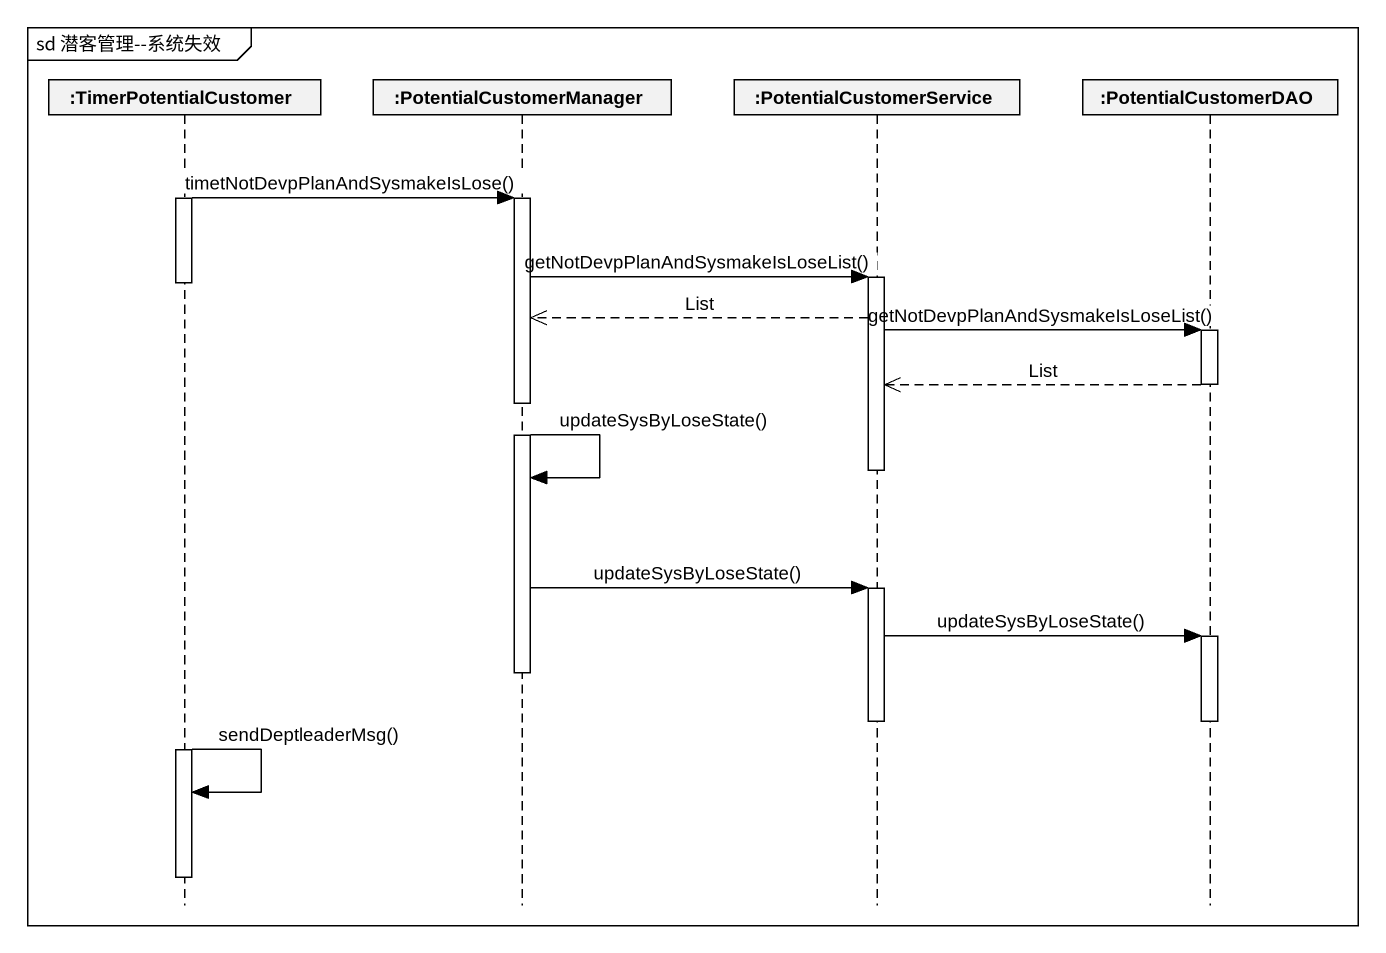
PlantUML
@startuml
mainframe sd 潜客管理--系统失效
hide footbox
participant ":TimerPotentialCustomer" as TimerPotentialCustomer
participant ":PotentialCustomerManager" as PotentialCustomerManager
participant ":PotentialCustomerService" as PotentialCustomerService
participant ":PotentialCustomerDAO" as PotentialCustomerDAO

activate TimerPotentialCustomer
TimerPotentialCustomer -> PotentialCustomerManager : timetNotDevpPlanAndSysmakeIsLose()
activate PotentialCustomerManager
PotentialCustomerManager -> PotentialCustomerService : getNotDevpPlanAndSysmakeIsLoseList()
activate PotentialCustomerService
deactivate TimerPotentialCustomer
PotentialCustomerService -->> PotentialCustomerManager : List
PotentialCustomerService -> PotentialCustomerDAO : getNotDevpPlanAndSysmakeIsLoseList()
activate PotentialCustomerDAO
PotentialCustomerDAO -->> PotentialCustomerService : List
deactivate PotentialCustomerDAO
deactivate PotentialCustomerService
PotentialCustomerManager -> PotentialCustomerManager : updateSysByLoseState()
PotentialCustomerManager -> PotentialCustomerService : updateSysByLoseState()
activate PotentialCustomerService
PotentialCustomerService -> PotentialCustomerDAO : updateSysByLoseState()
activate PotentialCustomerDAO
deactivate PotentialCustomerManager
deactivate PotentialCustomerService
deactivate PotentialCustomerDAO
activate TimerPotentialCustomer
TimerPotentialCustomer -> TimerPotentialCustomer : sendDeptleaderMsg()
deactivate TimerPotentialCustomer
@enduml
